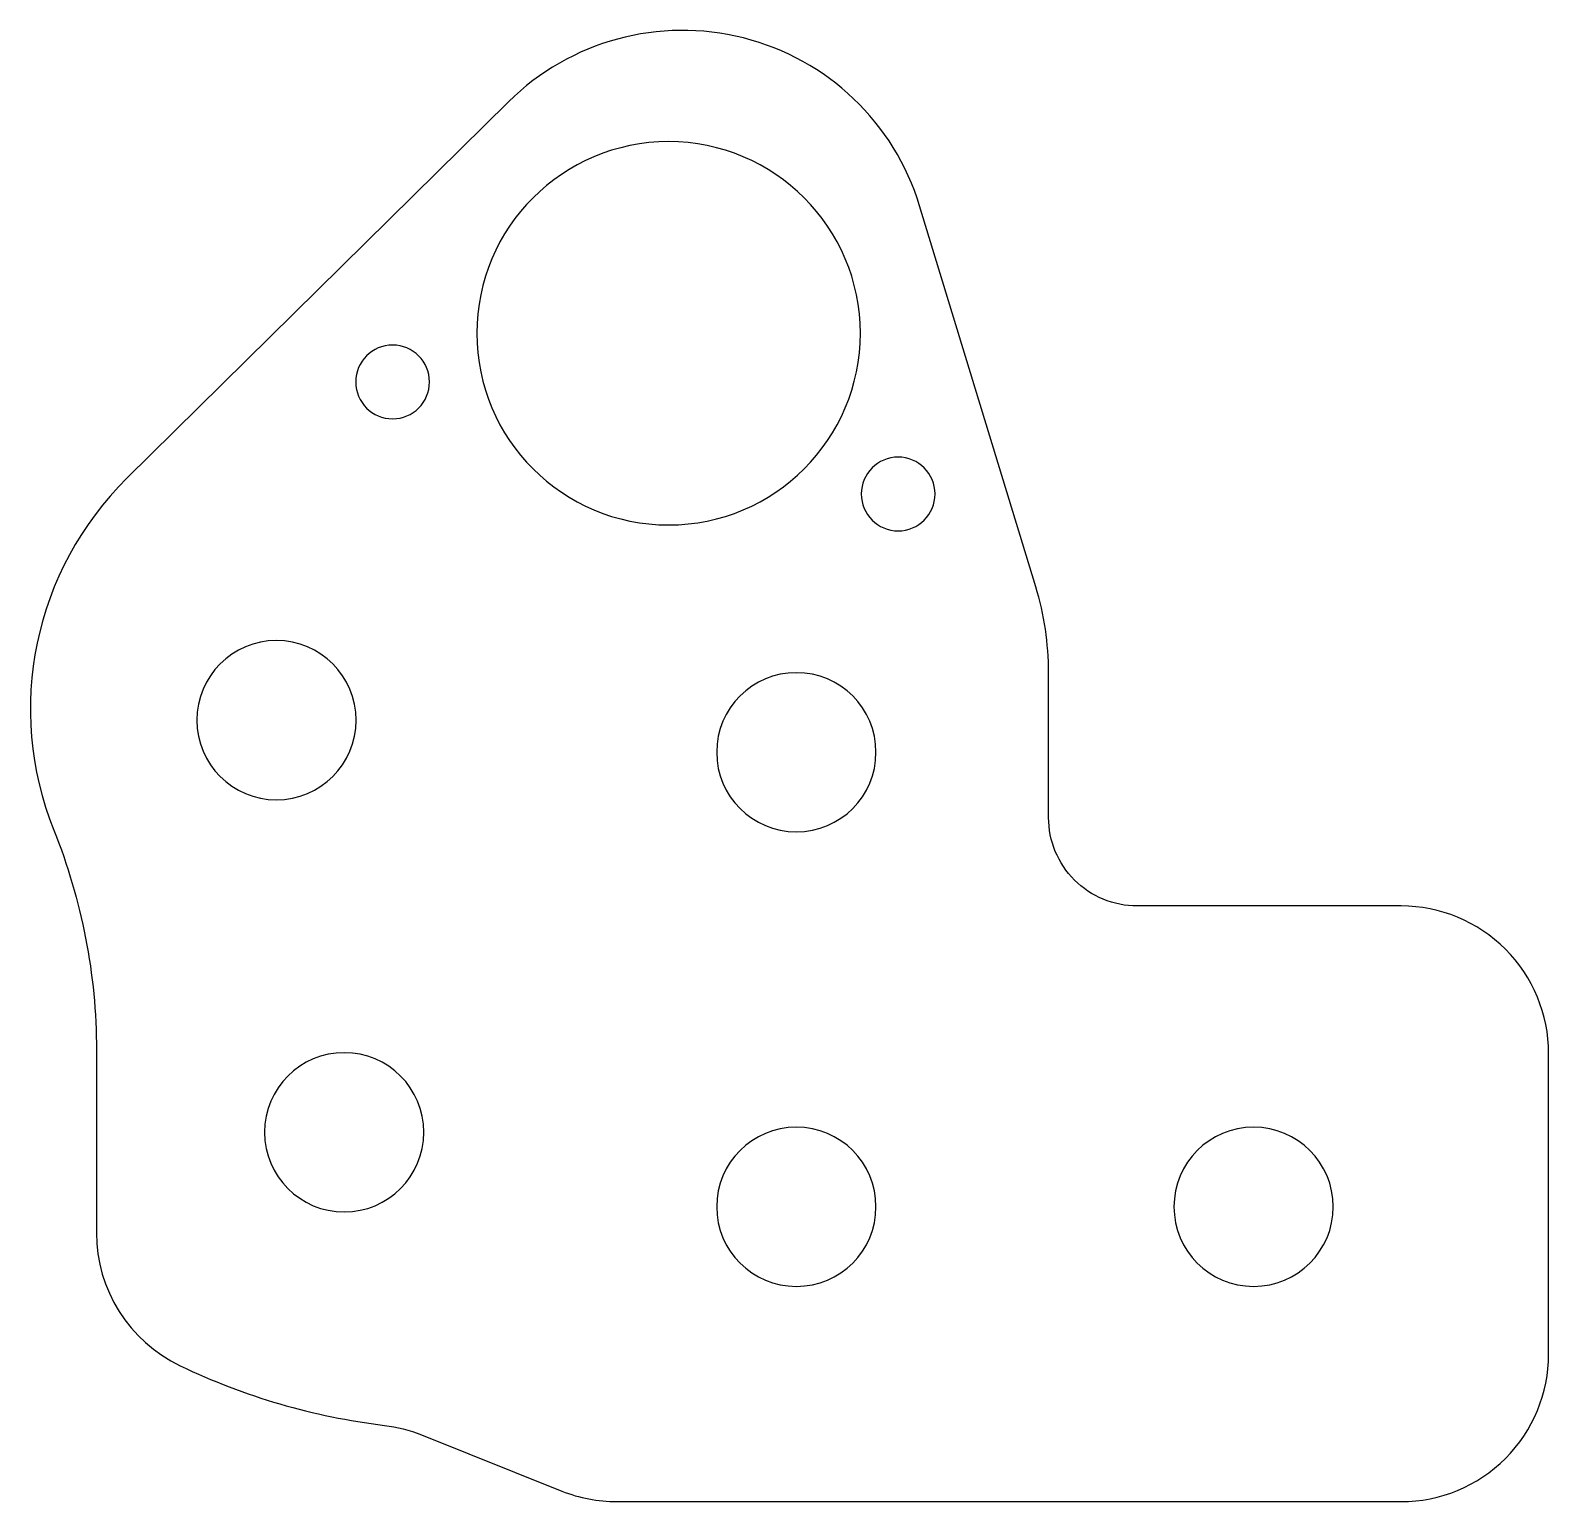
# Model space of a CAD drawing. Header units: millimetres. Extents: x 160.5 to 212, y -294.5 to -244.6.
import ezdxf

# ---------------------------------------------------------------- set-up
doc = ezdxf.new("R2010")
doc.units = ezdxf.units.MM
doc.layers.get('0').update_dxf_attribs({"linetype": 'CONTINUOUS'})

msp = doc.modelspace()

# ---------------------------------------------------------------- linework, layer by layer
msp.add_lwpolyline([(163.759, -259.751, 0.30233), (161.28, -271.684, -0.095898), (162.725, -279.148), (162.725, -285.339, 0.288514), (165.563, -289.847, 0.081798), (172.489, -291.869, -0.065138), (173.746, -292.191), (178.505, -294.097, 0.095533), (180.364, -294.456), (206.95, -294.456, 0.414214), (211.95, -289.456), (211.95, -279.256, 0.414214), (206.95, -274.256), (198, -274.256, -0.414214), (195, -271.256), (195, -266.344, 0.07409), (194.566, -263.429), (190.63, -250.513, 0.563905), (176.694, -246.984)], format="xyb", close=True)
at = {"extrusion": (-2.6386e-16, 0, -1)}
for centre, radius in [((-182.12, -254.836), 6.5), ((-172.764, -256.485), 1.25), ((-189.902, -260.285), 1.25)]:
    msp.add_circle(centre, radius, dxfattribs=at)
at = {"extrusion": (6.18851e-33, 0, -1)}
for centre in [(-168.827, -267.956), (-186.45, -269.044), (-171.125, -281.931)]:
    msp.add_circle(centre, 2.7, dxfattribs=at)
at = {"extrusion": (2.64698e-23, 0, -1)}
for centre in [(-186.45, -284.456, 0), (-201.95, -284.456, 0)]:
    msp.add_circle(centre, 2.7, dxfattribs=at)

doc.saveas('drawing.dxf')
